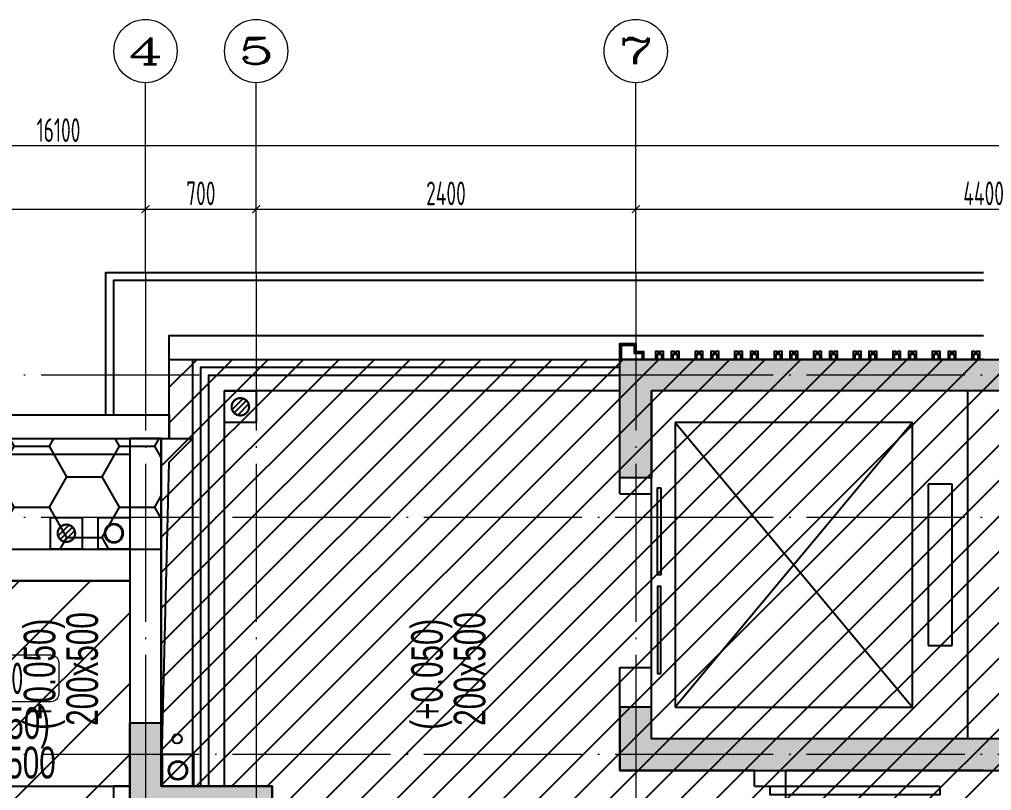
# Model space of a CAD drawing. Header units: millimetres. Extents: x 608574 to 628274, y -68373 to -51414.
# Drawn here: x 618277 to 624424, y -56292 to -51414 of the extents above; entities that cross this region are included whole.
import ezdxf
from ezdxf.enums import TextEntityAlignment as Align

# ---------------------------------------------------------------- set-up
doc = ezdxf.new("R2010")
doc.units = ezdxf.units.MM
doc.header["$LTSCALE"] = 500
for name, pattern in [('__DASH', [0.35, 0.25, -0.1]), ('DOTE', [2.4200000000000004, 2, -0.2, 0.02, -0.2]), ('PX-143-LG$0$DASHED', [19.049999999999997, 12.7, -6.349999999999998]), ('SX-1#-BEAM-COMP-BZC$0$DASHED', [0.75, 0.5, -0.25])]:
    doc.linetypes.add(name, pattern=pattern)
for name, color, linetype in [('000非设计范围', 250, 'Continuous'), ('AX-143-DT$0$A-Wall', 4, 'Continuous'), ('AX-143-HXT$0$A-Detl-Thin', 131, 'Continuous'), ('AX-143-HXT$0$A-Door', 4, 'Continuous'), ('AX-143-HXT$0$A-Hdrl', 31, 'Continuous'), ('AX-143-HXT$0$A-Wall', 4, 'Continuous'), ('AX-143-WALL-PB$0$A-Detl-Thin', 131, 'Continuous'), ('AX-143-ZX-3~DF$0$A-Detl-Fine', 152, 'Continuous'), ('AX-143-ZX-3~DF$0$A-Detl-Patt', 8, 'Continuous'), ('AX-143-ZX-3~DF$0$A-Detl-Thin', 131, 'Continuous'), ('AX-143-ZX-PB-0-1#$0$$0$A-Detl-Patt', 8, 'Continuous'), ('AX-143-ZX-PB-1$0$A-Detl-Thin', 131, 'Continuous'), ('AX-A-HX$0$A-Wall', 4, 'Continuous'), ('EVTR', 2, 'Continuous'), ('PX-143-LG$0$P-Airr-Pipe', 140, 'Continuous'), ('PX-143-LG$0$P-Drain-Fldr-ARCH', 161, 'Continuous'), ('PX-143-LG$0$P-Drain-Fldr-W50', 4, 'Continuous'), ('PX-143-LG$0$P-Pipe-Risr', 7, 'Continuous'), ('PX-143-LG$0$P-Pipe-Risr-Arch', 6, 'Continuous'), ('PX-143-LG$0$P-Pipe-Risr-W50', 6, 'Continuous'), ('PX-143-LG$0$P-Wast-Pipe', 143, 'PX-143-LG$0$DASHED'), ('SX-05-WALL-01$0$S-PATT-WALL', 83, 'Continuous'), ('SX-1#-BEAM-COMP-BZC$0$S-BEAM', 4, 'SX-1#-BEAM-COMP-BZC$0$DASHED'), ('SX-1#-BEAM-COMP-BZC$0$S-PATT', 153, 'Continuous'), ('SX-1#-WALL-BZC$0$S-WALL', 4, 'Continuous'), ('WINDOW', 54, 'Continuous'), ('Y向梁标注', 50, 'Continuous')]:
    doc.layers.add(name, color=color, linetype=linetype)
for name, color, linetype, lineweight in [('04-退台洋房-截面标高-2层（北入户）$0$35_QN_GS_文字说明', 7, 'Continuous', 18), ('AXIS【轴号】', 150, 'Continuous', 0), ('DOTE【轴线】', 250, 'DOTE', 0), ('PX-143-LG$0$P-DRAIN-FLDR', 230, 'Continuous', 18)]:
    doc.layers.add(name, color=color, linetype=linetype, lineweight=lineweight)
doc.layers.add('AX-143-DT$0$审图', color=6, linetype='Continuous', plot=False)
doc.styles.add('04-退台洋房-截面标高-2层（北入户）$0$QN_设计_平面文字', font='Tssdeng.shx', dxfattribs={"width": 0.6, "bigfont": 'tssdchn.shx'})
doc.styles.add('CCD_DIM', font='archs.shx', dxfattribs={"width": 0.7})
doc.styles.add('COMPLEX.SHX', font='COMPLEX.SHX')
doc.styles.add('HX', font='huaxin.shx', dxfattribs={"width": 0.75, "bigfont": 'hxhztxt.shx'})
doc.styles.add('PX-143-LG$0$JZFZ', font='JZFZ_ENG', dxfattribs={"width": 0.65, "bigfont": 'JZFZ_CNB'})
doc.dimstyles.new('木明1：50', dxfattribs={"dimscale": 50, "dimtxt": 2.5, "dimasz": 0.6, "dimexe": 1.5, "dimexo": 1, "dimgap": 0.5, "dimtad": 1, "dimdec": 0, "dimrnd": 5, "dimdsep": 46, "dimtxsty": 'CCD_DIM', "dimblk": 'ARCHTICK', "dimcen": 1, "dimdle": 1, "dimclrd": 44, "dimclre": 44, "dimclrt": 50, "dimadec": 0, "dimazin": 2, "dimtfac": 1, "dimtdec": 0, "dimtix": 1, "dimtmove": 2, "dimatfit": 3, "dimldrblk": 'hl_arrow2', "dimfxl": 8, "dimfxlon": 1, "dimarcsym": 0})

# ---------------------------------------------------------------- blocks, each defined once
blk = doc.blocks.new('PX-143-LG$0$P-Risr')
at = {"layer": 'PX-143-LG$0$P-Pipe-Risr-W50'}
h = blk.add_hatch(color=0, dxfattribs=at)
edge = h.paths.add_edge_path()
edge.add_ellipse((0, 0), major_axis=(47.05795628796547, 47.05795628796547), ratio=0.9999999999999695, start_angle=225.0000000000009, end_angle=405.0000000000009, ccw=False)
edge.add_ellipse((0, 0), major_axis=(47.05795628796764, 47.05795628796764), ratio=0.9999999999998785, start_angle=133.9675974886221, end_angle=225.0000000000035, ccw=False)
edge.add_line((-66.53919663240958, 1.199087783927098), (-54.4367953546693, 1.199087783927098))
edge.add_ellipse((0, 0), major_axis=(-38.50196423560672, 38.50196423560672), ratio=0.9999999999999859, start_angle=43.73814098242129, end_angle=134.9999999999996)
edge.add_ellipse((0, 0), major_axis=(38.50196423561096, 38.50196423561096), ratio=0.9999999999998216, start_angle=225.0000000000051, end_angle=405.0000000000051)
edge.add_ellipse((0, 0), major_axis=(38.50196423560679, 38.50196423560679), ratio=0.9999999999999831, start_angle=45.00000000000048, end_angle=133.7381409824204)
edge.add_line((-54.43679535467527, 1.199087783927098), (-66.53919663241555, 1.199087783927098))
edge.add_ellipse((0, 0), major_axis=(-47.05795628796762, 47.05795628796762), ratio=0.9999999999998742, start_angle=-45.00000000000358, end_angle=43.967597488629224, ccw=False)
at = {"layer": 'Defpoints', "color": 1}
blk.add_lwpolyline([(100, -100), (100, 100), (-100, 100), (-100, -100)], close=True, dxfattribs=at)
at = {"layer": 'Defpoints'}
blk.add_point((0, 0), dxfattribs=at)
at = {"layer": 'PX-143-LG$0$P-Pipe-Risr-Arch', "ltscale": 0.7}
blk.add_circle((0, 0), 59.29000000000001, dxfattribs=at)
at = {"layer": 'PX-143-LG$0$P-Pipe-Risr-W50'}
blk.add_circle((0, 0), 54.45000000000001, dxfattribs=at)
at = {"layer": 'PX-143-LG$0$P-Pipe-Risr', "style": 'PX-143-LG$0$JZFZ', "width": 0.6, "flags": 1}
for tag, p in [('SYS-MARK', (0.3310501334344735, -45.65933377496549)), ('RANGE', (0.3337570973526454, -45.67887874227017))]:
    blk.add_attdef(tag, text='', height=0.015625, dxfattribs=at).set_placement(p, align=Align.MIDDLE)
blk = doc.blocks.new('PX-143-LG$0$A$C5A9C1854')
at = {"layer": 'PX-143-LG$0$P-Drain-Fldr-W50', "ltscale": 0.7}
for p, q in [((16.81565596797736, -52.36634142627008), (-52.36634142621187, 16.81565596791916)), ((38.89087296527578, -38.89087296521757), (-38.89087296527578, 38.89087296521757)), ((52.36634142632829, -16.81565596791916), (-16.81565596786095, 52.36634142627008))]:
    blk.add_line(p, q, dxfattribs=at)
at = {"layer": 'PX-143-LG$0$P-Drain-Fldr-W50', "ltscale": 0.7, "const_width": 13.75}
blk.add_lwpolyline([(-54.99999999994179, 0, 1), (55.00000000005821, 0, 1)], format="xyb", close=True, dxfattribs=at)
blk = doc.blocks.new('PX-143-LG$0$A$C2257314B')
at = {"layer": 'PX-143-LG$0$P-Drain-Fldr-ARCH', "ltscale": 0.7}
for p, q in [((16.81565596797736, -52.36634142627008), (-52.36634142621187, 16.81565596791916)), ((38.89087296527578, -38.89087296521757), (-38.89087296527578, 38.89087296521757)), ((52.36634142632829, -16.81565596791916), (-16.81565596786095, 52.36634142627008))]:
    blk.add_line(p, q, dxfattribs=at)
for start, end in [(0, 180), (180, 0)]:
    blk.add_arc((5.820766091346741e-11, -1.77635683940025e-15), 55, start, end, dxfattribs=at)
blk = doc.blocks.new('PX-143-LG$0$P-Drain-Fldr')
at = {"layer": 'Defpoints', "color": 1}
blk.add_lwpolyline([(-99.99999999931606, 100.0000000006985), (-100.0000000006112, -99.99999999933061), (99.99999999938882, -100.0000000005821), (100.0000000018917, 99.99999999941792)], close=True, dxfattribs=at)
blk.add_blockref('PX-143-LG$0$A$C2257314B', (0, 0))
at = {"layer": 'PX-143-LG$0$P-Drain-Fldr-W50'}
blk.add_blockref('PX-143-LG$0$A$C5A9C1854', (0, 0), dxfattribs=at)
blk = doc.blocks.new('_ArchTick')
at = {"color": 0, "linetype": 'ByBlock', "const_width": 0.15}
blk.add_lwpolyline([(-0.5, -0.5), (0.5, 0.5)], dxfattribs=at)
blk = doc.blocks.new('*D1091')
at = {"layer": 'AXIS【轴号】', "color": 44, "lineweight": -2, "transparency": 16777216}
for p, q in [((2.449293598294707e-14, 400), (5.35782974626967e-14, 875)), ((16100, 400), (16100, 875)), ((16150, 800), (-49.99999999999995, 800))]:
    blk.add_line(p, q, dxfattribs=at)
at = {"layer": 'Defpoints', "color": 0, "transparency": 16777216}
for p in [(4.898587196589413e-14, 800), (0, 0), (16100, 0)]:
    blk.add_point(p, dxfattribs=at)
at = {"layer": 'AXIS【轴号】', "color": 44, "lineweight": -2, "transparency": 16777216, "xscale": 50, "yscale": 50, "zscale": 50, "rotation": 180}
blk.add_blockref('_ArchTick', (4.898587196589413e-14, 800), dxfattribs=at)
at = {"layer": 'AXIS【轴号】', "color": 44, "lineweight": -2, "transparency": 16777216, "xscale": 50, "yscale": 50, "zscale": 50}
blk.add_blockref('_ArchTick', (16100, 800), dxfattribs=at)
at = {"layer": 'AXIS【轴号】', "color": 50, "transparency": 16777216, "insert": (8050.000000000001, 900), "char_height": 150, "attachment_point": 5, "style": 'CCD_DIM'}
blk.add_mtext('16100', dxfattribs=at)
blk = doc.blocks.new('hl_arrow2')
at = {"color": 0}
blk.add_line((-0.221303783804, 2.183e-12), (-1, 5.720000000000001e-13), dxfattribs=at)
blk.add_lwpolyline([(-0.221303783804, 0), (-0.861040435366, -0.688592459968), (-0.653754463034, -0.8624700623479998), (0, 0), (-0.653754463034, 0.8624700623479998), (-0.861040435366, 0.688592459968)], close=True, dxfattribs=at)
for points in [[(-0.861040435366, 0.688592459968), (-0.653754463034, 0.8624700623479998), (-0.221303783804, 0), (0, 0)], [(-0.861040435366, -0.688592459968), (-0.653754463034, -0.8624700623479998), (-0.221303783804, 0), (0, 0)]]:
    blk.add_solid(points, dxfattribs=at)
blk = doc.blocks.new('*D1093')
at = {"layer": 'AXIS【轴号】', "color": 44, "lineweight": -2, "transparency": 16777216}
for p, q in [((3900.000000000176, 50), (3900.000000000176, 475)), ((8600.000000000162, 50), (8600.000000000162, 475)), ((3850.000000000176, 400), (8650.000000000162, 400))]:
    blk.add_line(p, q, dxfattribs=at)
at = {"layer": 'Defpoints', "color": 0, "transparency": 16777216}
for p in [(8600.000000000162, 400), (3900.000000000176, 0), (8600.000000000162, 0)]:
    blk.add_point(p, dxfattribs=at)
at = {"layer": 'AXIS【轴号】', "color": 44, "lineweight": -2, "transparency": 16777216, "xscale": 50, "yscale": 50, "zscale": 50, "rotation": 180}
blk.add_blockref('_ArchTick', (3900.000000000176, 400), dxfattribs=at)
at = {"layer": 'AXIS【轴号】', "color": 44, "lineweight": -2, "transparency": 16777216, "xscale": 50, "yscale": 50, "zscale": 50}
blk.add_blockref('_ArchTick', (8600.000000000162, 400), dxfattribs=at)
at = {"layer": 'AXIS【轴号】', "color": 50, "transparency": 16777216, "insert": (6250.000000000169, 500), "char_height": 150, "attachment_point": 5, "style": 'CCD_DIM'}
blk.add_mtext('4700', dxfattribs=at)
blk = doc.blocks.new('*D1094')
at = {"layer": 'AXIS【轴号】', "color": 44, "lineweight": -2, "transparency": 16777216}
for p, q in [((8600.000000000162, 50), (8600.000000000162, 475)), ((9300.00000000017, 50.00000000000182), (9300.00000000017, 475)), ((8550.000000000162, 400), (9350.00000000017, 400))]:
    blk.add_line(p, q, dxfattribs=at)
at = {"layer": 'Defpoints', "color": 0, "transparency": 16777216}
for p in [(9300.00000000017, 400), (8600.000000000162, 0), (9300.00000000017, 1.818989403545856e-12)]:
    blk.add_point(p, dxfattribs=at)
at = {"layer": 'AXIS【轴号】', "color": 44, "lineweight": -2, "transparency": 16777216, "xscale": 50, "yscale": 50, "zscale": 50, "rotation": 180}
blk.add_blockref('_ArchTick', (8600.000000000162, 400), dxfattribs=at)
at = {"layer": 'AXIS【轴号】', "color": 44, "lineweight": -2, "transparency": 16777216, "xscale": 50, "yscale": 50, "zscale": 50}
blk.add_blockref('_ArchTick', (9300.00000000017, 400), dxfattribs=at)
at = {"layer": 'AXIS【轴号】', "color": 50, "transparency": 16777216, "insert": (8950.000000000166, 500), "char_height": 150, "attachment_point": 5, "style": 'CCD_DIM'}
blk.add_mtext('700', dxfattribs=at)
blk = doc.blocks.new('*D1095')
at = {"layer": 'AXIS【轴号】', "color": 44, "lineweight": -2, "transparency": 16777216}
for p, q in [((9300.00000000017, 50.00000000000182), (9300.00000000017, 475)), ((11700.00000000018, 50.00000000000369), (11700.00000000018, 475)), ((9250.00000000017, 400), (11750.00000000018, 400))]:
    blk.add_line(p, q, dxfattribs=at)
at = {"layer": 'Defpoints', "color": 0, "transparency": 16777216}
for p in [(11700.00000000018, 400), (9300.00000000017, 1.818989403545856e-12), (11700.00000000018, 3.637978807091713e-12)]:
    blk.add_point(p, dxfattribs=at)
at = {"layer": 'AXIS【轴号】', "color": 44, "lineweight": -2, "transparency": 16777216, "xscale": 50, "yscale": 50, "zscale": 50, "rotation": 180}
blk.add_blockref('_ArchTick', (9300.00000000017, 400), dxfattribs=at)
at = {"layer": 'AXIS【轴号】', "color": 44, "lineweight": -2, "transparency": 16777216, "xscale": 50, "yscale": 50, "zscale": 50}
blk.add_blockref('_ArchTick', (11700.00000000018, 400), dxfattribs=at)
at = {"layer": 'AXIS【轴号】', "color": 50, "transparency": 16777216, "insert": (10500.00000000017, 500), "char_height": 150, "attachment_point": 5, "style": 'CCD_DIM'}
blk.add_mtext('2400', dxfattribs=at)
blk = doc.blocks.new('*D1096')
at = {"layer": 'AXIS【轴号】', "color": 44, "lineweight": -2, "transparency": 16777216}
for p, q in [((11700.00000000018, 50.00000000000369), (11700.00000000018, 475)), ((16100, 50), (16100, 475)), ((11650.00000000018, 400), (16150, 400))]:
    blk.add_line(p, q, dxfattribs=at)
at = {"layer": 'Defpoints', "color": 0, "transparency": 16777216}
for p in [(16100, 400), (11700.00000000018, 3.637978807091713e-12), (16100, 0)]:
    blk.add_point(p, dxfattribs=at)
at = {"layer": 'AXIS【轴号】', "color": 44, "lineweight": -2, "transparency": 16777216, "xscale": 50, "yscale": 50, "zscale": 50, "rotation": 180}
blk.add_blockref('_ArchTick', (11700.00000000018, 400), dxfattribs=at)
at = {"layer": 'AXIS【轴号】', "color": 44, "lineweight": -2, "transparency": 16777216, "xscale": 50, "yscale": 50, "zscale": 50}
blk.add_blockref('_ArchTick', (16100, 400), dxfattribs=at)
at = {"layer": 'AXIS【轴号】', "color": 50, "transparency": 16777216, "insert": (13900.00000000009, 500), "char_height": 150, "attachment_point": 5, "style": 'CCD_DIM'}
blk.add_mtext('4400', dxfattribs=at)
blk = doc.blocks.new('hl_Axis-A3')
blk.add_circle((19.00001264355095, -2.62840486659e-05), 3)
at = {"style": 'COMPLEX.SHX', "width": 0.914516129032258}
blk.add_attdef('轴号', text='', height=2.5, dxfattribs=at).set_placement((17.31251264355095, -1.273923342872195), (20.68751264355095, -1.273923342872195), align=Align.FIT)
blk = doc.blocks.new('A$C49CD6FE1')
at = {"layer": 'SX-1#-BEAM-COMP-BZC$0$S-PATT'}
h = blk.add_hatch(dxfattribs=at)
h.set_pattern_fill('HONEY', color=250, scale=70, style=0)
h.set_pattern_definition([(0, (-499.9808426472591, -10999.99999984547), (333.375, 192.4741), [222.25, -444.5]), (120, (-499.9808426472591, -10999.99999984547), (-333.3749601705464, 192.4741689866374), [222.2499999999997, -444.4999999999994]), (59.99999999999999, (-499.9808426472591, -10999.99999984547), (3.982945362857038e-05, 384.9482689866372), [-444.5, 222.25])])
h.paths.add_polyline_path([(6300.019157256349, 400.0000001545268), (8200.019157256349, 400.0000001545268), (8200.019157256349, -300.0000000298169), (6300.019157256349, -300.0000000298169)])
h = blk.add_hatch(dxfattribs=at)
h.set_pattern_fill('ANSI31', color=250, scale=100, style=0)
h.set_pattern_definition([(45, (-499.9808426472591, -10999.99999984547), (-224.5064030267288, 224.5064030267288), [])])
h.paths.add_polyline_path([(6500.019157352741, -500.0525821056362), (8000.019157352741, -500.0002320399653), (8000.01915724529, -2000.000000093496), (8700.01915735274, -1999.999999845473), (8700.01915735274, -5199.999999845473), (6400.019157353032, -5199.999999845473), (6400.01915735245, -2299.999999845473), (6400.019157352741, -1999.999999845473), (6500.019157262621, -1999.999999845473)])
h.paths.add_polyline_path([(8200.01915735274, -2350.117666373364), (8700.000036671787, -2350.117666373364), (8700.01915735274, -2000.117666373364), (8200.01915735274, -2000.117666373364)], flags=16)
at = {"layer": '04-退台洋房-截面标高-2层（北入户）$0$35_QN_GS_文字说明', "color": 241}
blk.add_lwpolyline([(6912.219250713708, -970.0221192450153), (7501.277909275435, -970.0221192450153, -0.414213562373095), (7551.277909275435, -1020.022119245015), (7551.277909275435, -1215.376586464979, -0.414213562373095), (7501.277909275435, -1265.376586464979), (6912.219250713708, -1265.376586464979, -0.414213562373095), (6862.219250713708, -1215.376586464979), (6862.219250713708, -1020.022119245015, -0.414213562373095)], format="xyb", close=True, dxfattribs=at)
at = {"layer": 'SX-1#-BEAM-COMP-BZC$0$S-BEAM', "linetype": '__DASH', "ltscale": 30}
for p, q in [((6300.019157256349, -300.0000000298169), (8200.019157256349, -300.0000000298169)), ((8200.019157256349, -300.0000000298169), (8200.019157256349, -1399.999999845473)), ((8000.019157256349, -500.0000000344007), (6500.019157265662, -500.0000001031549)), ((8000.019157256349, -500.0000000344007), (8000.393075271058, -1399.999999845473)), ((6500.019157263028, -1799.999999845473), (8000.056879604832, -1799.999999845473))]:
    blk.add_line(p, q, dxfattribs=at)
at = {"layer": 'SX-1#-BEAM-COMP-BZC$0$S-PATT', "color": 250}
blk.add_lwpolyline([(6300.019157256349, -299.9999998454732), (6300.019157352741, 400.0000001545268), (8200.01915735274, 400.0000001545268), (8200.019157256349, -300.0000000298169)], dxfattribs=at)
blk.add_lwpolyline([(6500.019157352741, -500.0525821056362), (8000.019157352741, -500.0002320399653), (8000.01915724529, -2000.000000093496), (8700.01915735274, -1999.999999845473), (8700.01915735274, -5199.999999845473), (6400.019157353032, -5199.999999845473), (6400.01915735245, -2299.999999845473), (6400.01915735245, -2299.999999845473), (6400.019157352741, -1999.999999845473), (6500.019157262621, -1999.999999845473)], close=True, dxfattribs=at)
at = {"layer": '04-退台洋房-截面标高-2层（北入户）$0$35_QN_GS_文字说明', "color": 241, "style": '04-退台洋房-截面标高-2层（北入户）$0$QN_设计_平面文字', "width": 0.6}
blk.add_text('h=100', height=200, dxfattribs=at).set_placement((6951.823346999648, -1217.864945205354, -159.4566628621487))
at = {"layer": 'Y向梁标注', "color": 241, "ltscale": 1000, "style": 'HX', "width": 0.7000000000007276}
for s, rotation, p in [('200x500', 90.00000001334021, (7859.479623344145, -1417.823439243832)), ('200x500', 90.00000001334021, (10309.61850897066, -1417.823439243832)), ('(+0.050)', 90.00000001334021, (7589.927788284724, -1442.991179716497)), ('(+0.050)', 90.00000001334021, (10040.06667391123, -1442.991179716497)), ('(+0.050)', 1.334020893750676e-08, (6794.234984333598, -1560.823843027814)), ('200x500', 1.334020893750676e-08, (6814.039147621224, -1810.403884047875))]:
    blk.add_text(s, height=200, rotation=rotation, dxfattribs=at).set_placement(p, align=Align.BOTTOM_LEFT)
blk = doc.blocks.new('A$C57E101C8')
at = {"layer": 'AXIS【轴号】'}
for p, q in [((8600.000000000002, 0), (8600.000000000002, 1200)), ((9300.000000000002, 0), (9300.000000000002, 1200)), ((11700, 0), (11700, 1200))]:
    blk.add_line(p, q, dxfattribs=at)
at = {"layer": 'DOTE【轴线】'}
for p, q in [((9300.000000000002, 0), (9299.999999999995, -6250.000000000095)), ((11700, 3.637978807091713e-12), (11700, -6250)), ((8600.000000000002, -1.818989403545856e-12), (8599.999999999995, -6250.000000000104)), ((16200.00000031491, -650.0000000000018), (-299.9999997812556, -650.0000000002219)), ((16200.00000031491, -1550.000000000002), (-299.9999997812556, -1550.000000000222)), ((16200.00000031491, -3050.000000000002), (-299.9999997812556, -3050.000000000222))]:
    blk.add_line(p, q, dxfattribs=at)
at = {"layer": 'AXIS【轴号】', "color": 40}
ref = blk.add_blockref('hl_Axis-A3', (8599.99824773009, 133.332490429937), dxfattribs=dict(at, xscale=66.66666666666673, yscale=66.66666666666673, zscale=66.66666666666673, rotation=90))
ref.add_attrib('轴号', '4', dxfattribs={"layer": '0', "color": 2, "height": 166.6666666666667, "style": 'COMPLEX.SHX', "width": 1.771875}).set_placement((8489.093137254751, 1316.666666666646), (8714.093137254751, 1316.666666666646), align=Align.FIT)
ref = blk.add_blockref('hl_Axis-A3', (9299.99824773009, 133.332490429937), dxfattribs=dict(at, xscale=66.66666666666673, yscale=66.66666666666673, zscale=66.66666666666673, rotation=90))
ref.add_attrib('轴号', '5', dxfattribs={"layer": '0', "color": 2, "height": 166.6666666666667, "style": 'COMPLEX.SHX', "width": 2.025}).set_placement((9189.093137254751, 1316.666666666646), (9414.093137254751, 1316.666666666646), align=Align.FIT)
ref = blk.add_blockref('hl_Axis-A3', (11699.99824773009, 133.332490429937), dxfattribs=dict(at, xscale=66.66666666666673, yscale=66.66666666666673, zscale=66.66666666666673, rotation=90))
ref.add_attrib('轴号', '7', dxfattribs={"layer": '0', "color": 2, "height": 166.6666666666667, "style": 'COMPLEX.SHX', "width": 2.025}).set_placement((11589.09313725475, 1316.666666666646), (11814.09313725475, 1316.666666666646), align=Align.FIT)
at = {"layer": 'AXIS【轴号】'}
for base, p1, p2, picture, middle in [((4.898587196589413e-14, 800), (16100, 0), (0, 0), '*D1091', (8050.000000000001, 900)), ((8600.000000000162, 400), (3900.000000000176, 0), (8600.000000000162, 0), '*D1093', (6250.000000000169, 500)), ((9300.00000000017, 400), (8600.000000000162, 0), (9300.00000000017, 1.818989403545856e-12), '*D1094', (8950.000000000166, 500)), ((11700.00000000018, 400), (9300.00000000017, 1.818989403545856e-12), (11700.00000000018, 3.637978807091713e-12), '*D1095', (10500.00000000017, 500)), ((16100, 400), (11700.00000000018, 3.637978807091713e-12), (16100, 0), '*D1096', (13900.00000000009, 500))]:
    dim = blk.add_linear_dim(base=base, p1=p1, p2=p2, dimstyle='木明1：50', dxfattribs=at)
    dim.commit()
    dim.dimension.update_dxf_attribs({"geometry": picture, "text_midpoint": middle})

msp = doc.modelspace()

# ---------------------------------------------------------------- hatches: boundary and pattern name
at = {"layer": 'SX-05-WALL-01$0$S-PATT-WALL'}
h = msp.add_hatch(dxfattribs=at)
h.set_pattern_fill('ANSI31', color=250, scale=50, angle=-2.544443745170813e-14)
h.set_pattern_definition([(44.99999999999996, (594459.8147222635, -67504.450523438), (-112.2532015133644, 112.2532015133645), [])])
edge = h.paths.add_edge_path()
edge.add_line((619874.3667737998, -57514.23827697763), (619874.3667737998, -56264.23827697763))
edge.add_line((619874.3667737998, -56264.23827697763), (619179.0795574557, -56264.2382773814))
edge.add_line((619179.0795574556, -56264.23827738136), (619174.3667736922, -56264.23828134507))
edge.add_line((619174.3667736923, -56264.23828134507), (619174.3667736923, -54064.23827697759))
edge.add_line((619174.3667736923, -54064.23827697763), (619224.3667738005, -54064.23827697763))
edge.add_line((619224.3667738005, -54064.23827697763), (619224.3667737991, -53564.23827697883))
edge.add_line((619224.3667737991, -53564.23827697879), (626474.366773798, -53564.23827697879))
edge.add_line((626474.3667737979, -53564.23827697879), (626474.3667738001, -55964.23827721584))
edge.add_line((626474.3667738001, -55964.23827721582), (625624.3667737994, -55964.23827705796))
edge.add_line((625624.3667737995, -55964.23827705796), (625624.3667738, -60464.23827677863))
edge.add_line((625624.3667737998, -60464.23827677844), (625624.3667733988, -60864.23827677868))
edge.add_line((625624.3667733988, -60864.23827677868), (623124.3667738007, -60864.2382769856))
edge.add_line((623124.3667738007, -60864.23827698555), (623124.3667737998, -59064.23827697756))
edge.add_line((623124.3667737998, -59064.23827697763), (621974.3667737998, -59064.23827697763))
edge.add_line((621974.3667737998, -59064.23827697763), (621974.3667737998, -57514.23827697763))
edge.add_line((621974.3667737998, -57514.23827697763), (619874.3476531315, -57514.23827696639))
h = msp.add_hatch(color=250, dxfattribs=at)
h.dxf.hatch_style = 1
h.paths.add_polyline_path([(622074.3667738012, -54314.23827697763), (622074.3667738012, -53564.23827697914), (626674.3667737998, -53564.23827697763), (626674.3667737998, -54314.23827697763), (626474.3667737998, -54314.23827697763), (626474.3667737998, -53764.23827695947), (622274.3667737998, -53764.23827693211), (622274.3667738012, -54314.23827697751)])
h = msp.add_hatch(color=250, dxfattribs=at)
h.dxf.hatch_style = 1
h.paths.add_polyline_path([(622074.3476532168, -55764.23827713642), (622074.3476532168, -56164.23827713689), (626674.347653214, -56164.23827713549), (626674.3476532138, -55764.2382771363), (626474.3476532138, -55764.2382771363), (626474.3476532138, -55964.23827713689), (622274.347653217, -55964.23827713689), (622274.3476532168, -55764.23827713642)])
h = msp.add_hatch(color=250, dxfattribs=at)
h.dxf.hatch_style = 1
h.paths.add_polyline_path([(618974.3667737998, -55864.23827697763), (619174.3667737998, -55864.23827697763), (619174.3667736923, -56264.23827715819), (619874.3476531381, -56264.23827706343), (619874.3476531188, -59864.23827697763), (619674.3476531188, -59864.23827697763), (619674.3476531188, -56464.23827713083), (618974.3667736923, -56464.2382772256)])

# ---------------------------------------------------------------- linework, layer by layer
at = {"layer": '000非设计范围'}
msp.add_lwpolyline([(619874.3667737998, -57514.23827697763), (619874.3667737998, -56264.23827697763), (619179.0795574556, -56264.23827738136), (619174.3667736923, -56264.23828134507), (619174.3667736923, -54064.23827697763), (619224.3667738005, -54064.23827697763), (619224.3667737991, -53564.23827697879), (626474.3667737979, -53564.23827697879), (626474.3667738001, -55964.23827721582), (625624.3667737995, -55964.23827705796), (625624.3667738, -60464.23827677868), (625624.3667737998, -60464.23827677844), (625624.3667733988, -60864.23827677868), (623124.3667738007, -60864.23827698555), (623124.3667737998, -59064.23827697763), (621974.3667737998, -59064.23827697763), (621974.3667737998, -57514.23827697763), (619874.3476531313, -57514.23827696634)], dxfattribs=at)
at = {"layer": 'AX-143-DT$0$A-Wall'}
for points in [[(624374.3667737998, -53564.23827697763), (622074.3667737998, -53564.23827697763)], [(622074.3667737998, -54414.23827697763), (622074.3667737998, -53564.23827697763)], [(624374.3667737998, -53564.23827697763), (626674.3667737998, -53564.23827697763)], [(624274.3667737998, -53764.23827697763), (622274.3667737998, -53764.23827697763)], [(622274.3667737998, -54414.23827697763), (622274.3667737998, -53764.23827697763)], [(624274.3667737998, -55964.23827697763), (624274.3667737998, -53764.23827697763)], [(622074.3667737998, -54414.23827697763), (622274.3667737998, -54414.23827697763)], [(622074.3667737998, -56164.23827697763), (622074.3667737998, -55514.23827697763)], [(622074.3667737998, -55514.23827697763), (622274.3667737998, -55514.23827697763)], [(622274.3667737998, -55964.23827697763), (622274.3667737998, -55514.23827697763)], [(623024.3667737998, -55964.23827697763), (622274.3667737998, -55964.23827697763)], [(624274.3667737998, -55964.23827697763), (623024.3667737998, -55964.23827697763)], [(622924.3667737998, -56164.23827697763), (622074.3667737998, -56164.23827697763)], [(624374.3667737998, -56164.23827697763), (623124.3667737998, -56164.23827697763)], [(624374.3667737998, -56164.23827697763), (625624.3667737998, -56164.23827697763)]]:
    msp.add_lwpolyline(points, dxfattribs=at)
at = {"layer": 'AX-143-DT$0$审图', "color": 6}
msp.add_circle((619274.3667737998, -55964.2382768072), 30, dxfattribs=at)
at = {"layer": 'AX-143-HXT$0$A-Detl-Thin', "color": 8}
for p, q in [((617474.3667737998, -54764.23827697763), (618974.3667737998, -54764.23827697763)), ((617474.3667737998, -54964.23827697763), (618974.3667737998, -54964.23827697763))]:
    msp.add_line(p, q, dxfattribs=at)
for points in [[(619374.3667737998, -56264.23827697763), (619374.3667737998, -53764.23827697763)], [(619574.3667737998, -56264.23827697763), (619574.3667737998, -53764.23827697763)], [(617374.3667737998, -54764.23827697763), (617374.3667737998, -54164.23827697763), (618974.3667737998, -54164.23827697763)]]:
    msp.add_lwpolyline(points, dxfattribs=at)
at = {"layer": 'AX-143-HXT$0$A-Door', "color": 250, "linetype": 'Continuous'}
for points in [[(624096.8667737998, -56264.23827697763), (624096.8667737998, -56319.23827697763), (623024.3667737998, -56319.23827697763), (623024.3667737998, -56264.23827697763), (624096.8667737998, -56264.23827697763)], [(623124.3667737998, -57364.23827697763), (623124.3667737998, -56264.23827697763)]]:
    msp.add_lwpolyline(points, dxfattribs=at)
at = {"layer": 'AX-143-HXT$0$A-Hdrl', "color": 250}
for points in [[(619424.3667737998, -56264.23827697763), (619424.3667737998, -53614.23827697763), (622074.3667737998, -53614.23827697763)], [(619474.3667737998, -56264.23827697763), (619474.3667737998, -53664.23827697763), (622074.3667737998, -53664.23827697763)]]:
    msp.add_lwpolyline(points, dxfattribs=at)
at = {"layer": 'AX-143-HXT$0$A-Wall'}
for points in [[(622924.3667737998, -56264.23827697763), (622924.3667737998, -56164.23827697763)], [(622924.3667737998, -56164.23827697763), (623124.3667737998, -56164.23827697763)], [(623124.3667737998, -56264.23827697763), (623124.3667737998, -56164.23827697763)], [(622924.3667737998, -56264.23827697763), (623124.3667737998, -56264.23827697763)]]:
    msp.add_lwpolyline(points, dxfattribs=at)
at = {"layer": 'AX-143-WALL-PB$0$A-Detl-Thin', "color": 8}
for points in [[(619374.3667737998, -53764.23827697763), (619374.3667737998, -53564.23827697763), (622074.3667737998, -53564.23827697763)], [(622074.3667737998, -53764.23827697763), (619574.3667737998, -53764.23827697763)]]:
    msp.add_lwpolyline(points, dxfattribs=at)
at = {"layer": 'AX-143-ZX-3~DF$0$A-Detl-Fine'}
for points in [[(622074.3667737998, -53564.23827697763), (622074.3667737998, -53464.23827697763), (622174.3667737998, -53464.23827697763), (622174.3667737998, -53514.23827697763), (622224.3667737998, -53514.23827697763), (622224.3667737998, -53564.23827697763)], [(622084.3667737998, -53564.23827697763), (622084.3667737998, -53474.23827697763), (622164.3667737998, -53474.23827697763), (622164.3667737998, -53524.23827697763), (622214.3667737998, -53524.23827697763), (622214.3667737998, -53564.23827697763)], [(622349.3667737998, -53564.23827697891), (622349.3667737998, -53514.23827697891), (622329.3667737998, -53514.23827697891), (622329.3667737998, -53524.23827697891), (622319.3667737998, -53524.23827697891), (622319.3667737998, -53514.23827697891), (622299.3667737998, -53514.23827697891), (622299.3667737998, -53564.23827697891)], [(622339.3667737998, -53564.23827697891), (622339.3667737998, -53534.23827697891), (622309.3667737998, -53534.23827697891), (622309.3667737998, -53564.23827697891)], [(622449.3667737998, -53564.23827697891), (622449.3667737998, -53514.23827697891), (622429.3667737998, -53514.23827697891), (622429.3667737998, -53524.23827697891), (622419.3667737998, -53524.23827697891), (622419.3667737998, -53514.23827697891), (622399.3667737998, -53514.23827697891), (622399.3667737998, -53564.23827697891)], [(622439.3667737998, -53564.23827697891), (622439.3667737998, -53534.23827697891), (622409.3667737998, -53534.23827697891), (622409.3667737998, -53564.23827697891)], [(622599.3667737998, -53564.2382769817), (622599.3667737998, -53514.2382769817), (622579.3667737998, -53514.2382769817), (622579.3667737998, -53524.2382769817), (622569.3667737998, -53524.2382769817), (622569.3667737998, -53514.2382769817), (622549.3667737998, -53514.2382769817), (622549.3667737998, -53564.2382769817)], [(622589.3667737998, -53564.2382769817), (622589.3667737998, -53534.2382769817), (622559.3667737998, -53534.2382769817), (622559.3667737998, -53564.2382769817)], [(622699.3667737998, -53564.2382769817), (622699.3667737998, -53514.2382769817), (622679.3667737998, -53514.2382769817), (622679.3667737998, -53524.2382769817), (622669.3667737998, -53524.2382769817), (622669.3667737998, -53514.2382769817), (622649.3667737998, -53514.2382769817), (622649.3667737998, -53564.2382769817)], [(622689.3667737998, -53564.2382769817), (622689.3667737998, -53534.2382769817), (622659.3667737998, -53534.2382769817), (622659.3667737998, -53564.2382769817)], [(622849.3667737998, -53564.2382769817), (622849.3667737998, -53514.2382769817), (622829.3667737998, -53514.2382769817), (622829.3667737998, -53524.2382769817), (622819.3667737998, -53524.2382769817), (622819.3667737998, -53514.2382769817), (622799.3667737998, -53514.2382769817), (622799.3667737998, -53564.2382769817)], [(622839.3667737998, -53564.2382769817), (622839.3667737998, -53534.2382769817), (622809.3667737998, -53534.2382769817), (622809.3667737998, -53564.2382769817)], [(622949.3667737998, -53564.2382769817), (622949.3667737998, -53514.2382769817), (622929.3667737998, -53514.2382769817), (622929.3667737998, -53524.2382769817), (622919.3667737998, -53524.2382769817), (622919.3667737998, -53514.2382769817), (622899.3667737998, -53514.2382769817), (622899.3667737998, -53564.2382769817)], [(622939.3667737998, -53564.2382769817), (622939.3667737998, -53534.2382769817), (622909.3667737998, -53534.2382769817), (622909.3667737998, -53564.2382769817)], [(623099.3667737998, -53564.23827698042), (623099.3667737998, -53514.23827698042), (623079.3667737998, -53514.23827698042), (623079.3667737998, -53524.23827698042), (623069.3667737998, -53524.23827698042), (623069.3667737998, -53514.23827698042), (623049.3667737998, -53514.23827698042), (623049.3667737998, -53564.23827698042)], [(623089.3667737998, -53564.23827698042), (623089.3667737998, -53534.23827698042), (623059.3667737998, -53534.23827698042), (623059.3667737998, -53564.23827698042)], [(623199.3667737998, -53564.23827698042), (623199.3667737998, -53514.23827698042), (623179.3667737998, -53514.23827698042), (623179.3667737998, -53524.23827698042), (623169.3667737998, -53524.23827698042), (623169.3667737998, -53514.23827698042), (623149.3667737998, -53514.23827698042), (623149.3667737998, -53564.23827698042)], [(623189.3667737998, -53564.23827698042), (623189.3667737998, -53534.23827698042), (623159.3667737998, -53534.23827698042), (623159.3667737998, -53564.23827698042)], [(623349.3667737998, -53564.23827697914), (623349.3667737998, -53514.23827697914), (623329.3667737998, -53514.23827697914), (623329.3667737998, -53524.23827697914), (623319.3667737998, -53524.23827697914), (623319.3667737998, -53514.23827697914), (623299.3667737998, -53514.23827697914), (623299.3667737998, -53564.23827697914)], [(623339.3667737998, -53564.23827697914), (623339.3667737998, -53534.23827697914), (623309.3667737998, -53534.23827697914), (623309.3667737998, -53564.23827697914)], [(623449.3667737998, -53564.23827697914), (623449.3667737998, -53514.23827697914), (623429.3667737998, -53514.23827697914), (623429.3667737998, -53524.23827697914), (623419.3667737998, -53524.23827697914), (623419.3667737998, -53514.23827697914), (623399.3667737998, -53514.23827697914), (623399.3667737998, -53564.23827697914)], [(623439.3667737998, -53564.23827697914), (623439.3667737998, -53534.23827697914), (623409.3667737998, -53534.23827697914), (623409.3667737998, -53564.23827697914)], [(623599.3667737998, -53564.23827697775), (623599.3667737998, -53514.23827697775), (623579.3667737998, -53514.23827697775), (623579.3667737998, -53524.23827697775), (623569.3667737998, -53524.23827697775), (623569.3667737998, -53514.23827697775), (623549.3667737998, -53514.23827697775), (623549.3667737998, -53564.23827697775)], [(623589.3667737998, -53564.23827697775), (623589.3667737998, -53534.23827697775), (623559.3667737998, -53534.23827697775), (623559.3667737998, -53564.23827697775)], [(623699.3667737998, -53564.23827697775), (623699.3667737998, -53514.23827697775), (623679.3667737998, -53514.23827697775), (623679.3667737998, -53524.23827697775), (623669.3667737998, -53524.23827697775), (623669.3667737998, -53514.23827697775), (623649.3667737998, -53514.23827697775), (623649.3667737998, -53564.23827697775)], [(623689.3667737998, -53564.23827697775), (623689.3667737998, -53534.23827697775), (623659.3667737998, -53534.23827697775), (623659.3667737998, -53564.23827697775)], [(623849.3667737998, -53564.23827697647), (623849.3667737998, -53514.23827697647), (623829.3667737998, -53514.23827697647), (623829.3667737998, -53524.23827697647), (623819.3667737998, -53524.23827697647), (623819.3667737998, -53514.23827697647), (623799.3667737998, -53514.23827697647), (623799.3667737998, -53564.23827697647)], [(623839.3667737998, -53564.23827697647), (623839.3667737998, -53534.23827697647), (623809.3667737998, -53534.23827697647), (623809.3667737998, -53564.23827697647)], [(623949.3667737998, -53564.23827697647), (623949.3667737998, -53514.23827697647), (623929.3667737998, -53514.23827697647), (623929.3667737998, -53524.23827697647), (623919.3667737998, -53524.23827697647), (623919.3667737998, -53514.23827697647), (623899.3667737998, -53514.23827697647), (623899.3667737998, -53564.23827697647)], [(623939.3667737998, -53564.23827697647), (623939.3667737998, -53534.23827697647), (623909.3667737998, -53534.23827697647), (623909.3667737998, -53564.23827697647)], [(624099.3667737998, -53564.23827697519), (624099.3667737998, -53514.23827697519), (624079.3667737998, -53514.23827697519), (624079.3667737998, -53524.23827697519), (624069.3667737998, -53524.23827697519), (624069.3667737998, -53514.23827697519), (624049.3667737998, -53514.23827697519), (624049.3667737998, -53564.23827697519)], [(624089.3667737998, -53564.23827697519), (624089.3667737998, -53534.23827697519), (624059.3667737998, -53534.23827697519), (624059.3667737998, -53564.23827697519)], [(624199.3667737998, -53564.23827697519), (624199.3667737998, -53514.23827697519), (624179.3667737998, -53514.23827697519), (624179.3667737998, -53524.23827697519), (624169.3667737998, -53524.23827697519), (624169.3667737998, -53514.23827697519), (624149.3667737998, -53514.23827697519), (624149.3667737998, -53564.23827697519)], [(624189.3667737998, -53564.23827697519), (624189.3667737998, -53534.23827697519), (624159.3667737998, -53534.23827697519), (624159.3667737998, -53564.23827697519)], [(624349.3667737998, -53564.23827697763), (624349.3667737998, -53514.23827697763), (624329.3667737998, -53514.23827697763), (624329.3667737998, -53524.23827697763), (624319.3667737998, -53524.23827697763), (624319.3667737998, -53514.23827697763), (624299.3667737998, -53514.23827697763), (624299.3667737998, -53564.23827697763)], [(624339.3667737998, -53564.23827697763), (624339.3667737998, -53534.23827697763), (624309.3667737998, -53534.23827697763), (624309.3667737998, -53564.23827697763)]]:
    msp.add_lwpolyline(points, dxfattribs=at)
at = {"layer": 'AX-143-ZX-3~DF$0$A-Detl-Patt'}
msp.add_lwpolyline([(619174.3667737998, -56264.23827697763), (619224.8070711225, -54214.03655561009), (619374.3667737998, -54064.23827697763)], dxfattribs=at)
at = {"layer": 'AX-143-ZX-3~DF$0$A-Detl-Thin'}
msp.add_line((619174.3667737998, -54064.23827697763), (619374.3667737998, -54064.23827697763), dxfattribs=at)
at = {"layer": 'AX-143-ZX-PB-0-1#$0$$0$A-Detl-Patt'}
msp.add_line((619224.3667737998, -53914.23827697763), (619224.3667737998, -54064.23827697763), dxfattribs=at)
at = {"layer": 'AX-143-ZX-PB-1$0$A-Detl-Thin', "color": 250}
for points in [[(618824.3667737998, -53914.23827697763), (618824.3667737998, -53014.23827697763), (624374.3667737998, -53014.23827697763)], [(618874.3667737998, -53914.23827697763), (618874.3667737998, -53064.23827697763), (624374.3667737998, -53064.23827697763)], [(619224.3667737998, -53914.23827697763), (619224.3667737998, -53414.23827697763), (624374.3667737998, -53414.23827697763)], [(617124.3667737998, -54064.23827697763), (617124.3667737998, -53914.23827697763), (619224.3667737998, -53914.23827697763)]]:
    msp.add_lwpolyline(points, dxfattribs=at)
at = {"layer": 'AX-A-HX$0$A-Wall'}
for points in [[(618974.3667737998, -54064.23827697763), (618974.3667737998, -56264.23827697763)], [(619174.3667737998, -54064.23827697763), (618974.3667737998, -54064.23827697763)], [(619174.3667737998, -54064.23827697763), (619174.3667737998, -56264.23827697763)], [(618974.3667737998, -56264.23827697763), (618874.3667737998, -56264.23827697763)], [(618874.3667737998, -56464.23827697763), (618874.3667737998, -56264.23827697763)], [(619874.3667737998, -56264.23827697763), (619174.3667737998, -56264.23827697763)], [(619874.3667737998, -56264.23827697763), (619874.3667737998, -59864.23827697763)]]:
    msp.add_lwpolyline(points, dxfattribs=at)
at = {"layer": 'EVTR', "color": 1, "linetype": 'ByBlock', "ltscale": 100}
for p, q in [((623924.3667737998, -53964.23827697763), (622424.3667737998, -53964.23827697763)), ((622424.3667737998, -53964.23827697763), (622424.3667737998, -55764.23827697763)), ((623924.3667737998, -53964.23827697763), (622424.3667737998, -55764.23827697763)), ((622424.3667737998, -53964.23827697763), (623924.3667737998, -55764.23827697763)), ((623924.3667737998, -55764.23827697763), (623924.3667737998, -53964.23827697763)), ((624174.3667737998, -54354.23827697763), (624024.3667737998, -54354.23827697763)), ((624024.3667737998, -54354.23827697763), (624024.3667737998, -55374.23827697763)), ((624174.3667737998, -55374.23827697763), (624174.3667737998, -54354.23827697763)), ((624024.3667737998, -55374.23827697763), (624174.3667737998, -55374.23827697763)), ((622424.3667737998, -55764.23827697763), (623924.3667737998, -55764.23827697763))]:
    msp.add_line(p, q, dxfattribs=at)
at = {"layer": 'SX-1#-WALL-BZC$0$S-WALL', "linetype": 'ByBlock'}
for points in [[(622074.3667738012, -54314.23827697763), (622074.3667738012, -53564.23827697914), (626674.3667737998, -53564.23827697763), (626674.3667737998, -54314.23827697763), (626474.3667737998, -54314.23827697763), (626474.3667737998, -53764.23827695947), (622274.3667737998, -53764.23827693211), (622274.3667738012, -54314.23827697751)], [(622074.3476532168, -55764.23827713642), (622074.3476532168, -56164.23827713689), (626674.347653214, -56164.23827713549), (626674.3476532138, -55764.2382771363), (626474.3476532138, -55764.2382771363), (626474.3476532138, -55964.23827713689), (622274.347653217, -55964.23827713689), (622274.3476532168, -55764.23827713642)], [(618974.3667737998, -55864.23827697763), (619174.3667737998, -55864.23827697763), (619174.3667736923, -56264.23827715819), (619874.3476531381, -56264.23827706343), (619874.3476531188, -59864.23827697763), (619674.3476531188, -59864.23827697763), (619674.3476531188, -56464.23827713083), (618974.3667736923, -56464.2382772256)]]:
    msp.add_lwpolyline(points, close=True, dxfattribs=at)
at = {"layer": 'WINDOW', "linetype": 'ByBlock'}
for points in [[(622333.3464376486, -54377.57158996591), (622333.3464376486, -54927.5716090394), (622312.4479028739, -54927.5716090394), (622312.4479028739, -54377.57158996591), (622333.3464376486, -54377.57158996591)], [(622274.3667737998, -55514.23827697763), (622274.3667737998, -54414.23827697763)], [(622333.3464376486, -55550.90496398935), (622333.3464376486, -55000.90494491586), (622312.4479028739, -55000.90494491586), (622312.4479028739, -55550.90496398935), (622333.3464376486, -55550.90496398935)]]:
    msp.add_lwpolyline(points, dxfattribs=at)

# ---------------------------------------------------------------- block references
at = {"layer": 'AXIS【轴号】'}
msp.add_blockref('A$C57E101C8', (610474.3667737998, -53014.23827697763), dxfattribs=at)
at = {"layer": 'PX-143-LG$0$P-Airr-Pipe', "xscale": -1, "rotation": 90}
msp.add_blockref('PX-143-LG$0$P-Risr', (618874.3476530344, -54664.23827713293), dxfattribs=at)
at = {"layer": 'PX-143-LG$0$P-DRAIN-FLDR', "xscale": -1}
for p in [(619674.3667738016, -53864.23827697705), (618574.347653032, -54664.23827713421)]:
    msp.add_blockref('PX-143-LG$0$P-Drain-Fldr', p, dxfattribs=at)
at = {"layer": 'PX-143-LG$0$P-Wast-Pipe', "ltscale": 0.7, "rotation": 269.9999999999999}
msp.add_blockref('PX-143-LG$0$P-Risr', (619279.0795574556, -56164.23827738136), dxfattribs=at)
at = {"layer": 'SX-1#-BEAM-COMP-BZC$0$S-BEAM'}
msp.add_blockref('A$C49CD6FE1', (610974.347616447, -54464.23827713211), dxfattribs=at)

doc.saveas('drawing.dxf')
